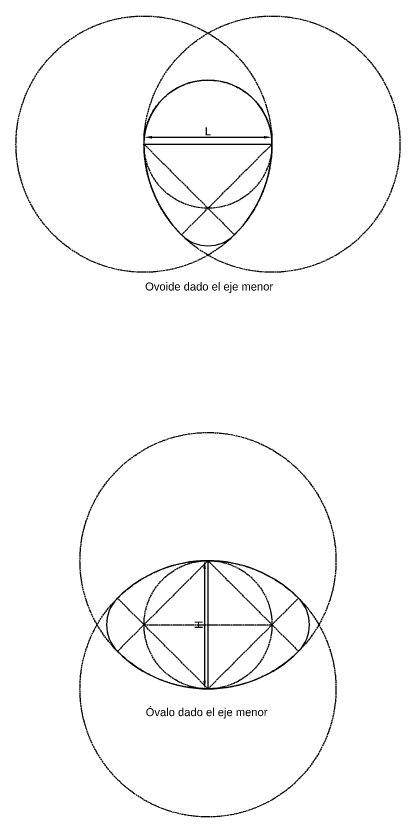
# Model space of a CAD drawing. Header units: millimetres. Extents: x 0 to 1270, y -21 to 350.
# Drawn here: x 209.6 to 329.6, y -10 to 240 of the extents above; entities that cross this region are included whole.
import ezdxf

# ---------------------------------------------------------------- set-up
doc = ezdxf.new("R2010")
doc.units = ezdxf.units.MM
doc.header["$LTSCALE"] = 0.05
doc.header["$PDMODE"] = 34
doc.header["$PDSIZE"] = 1
doc.linetypes.add('ACAD_ISO02W100', pattern=[15, 12, -3])
doc.layers.add('0-Dimension', color=92, linetype='Continuous')
doc.layers.add('0-Sketch', color=32, linetype='ACAD_ISO02W100')
doc.layers.add('0-Object', color=7, linetype='Continuous', lineweight=30)
doc.layers.add('0-Text', color=4, linetype='Continuous', lineweight=20)
doc.styles.get("Standard").update_dxf_attribs({"font": 'arial.ttf'})
doc.dimstyles.new('ISO-25', dxfattribs={"dimtxt": 2.5, "dimasz": 2.5, "dimexe": 1.25, "dimexo": 0.625, "dimtad": 1, "dimtxsty": 'Standard', "dimcen": 2.5, "dimadec": 0, "dimazin": 0, "dimtfac": 1, "dimtmove": 0, "dimatfit": 3, "dimfxl": 1, "dimarcsym": 0})

# ---------------------------------------------------------------- blocks, each defined once
blk = doc.blocks.new('*D45')
at = {"layer": '0-Dimension', "color": 0, "lineweight": -2, "transparency": 16777216}
for p, q in [((268.99, 70), (267.3, 70)), ((268.55, 67.5), (268.55, 32.5)), ((268.99, 30), (267.3, 30))]:
    blk.add_line(p, q, dxfattribs=at)
at = {"layer": '0-Dimension', "color": 0, "transparency": 16777216}
for points in [[(268.13, 67.5), (268.97, 67.5), (268.55, 70)], [(268.13, 32.5), (268.97, 32.5), (268.55, 30)]]:
    blk.add_solid(points, dxfattribs=at)
at = {"layer": 'Defpoints', "color": 0, "transparency": 16777216}
for p in [(269.62, 70), (268.55, 30), (269.62, 30)]:
    blk.add_point(p, dxfattribs=at)
at = {"layer": '0-Dimension', "color": 0, "transparency": 16777216, "insert": (266.68, 50), "char_height": 2.5, "attachment_point": 5, "rotation": 90}
blk.add_mtext('H', dxfattribs=at)
blk = doc.blocks.new('*D46')
at = {"layer": '0-Dimension', "color": 0, "lineweight": -2, "transparency": 16777216}
for p, q in [((249.62, 200.62), (249.62, 203.4)), ((289.62, 200.62), (289.62, 203.4)), ((252.12, 202.15), (287.12, 202.15))]:
    blk.add_line(p, q, dxfattribs=at)
at = {"layer": '0-Dimension', "color": 0, "transparency": 16777216}
for points in [[(252.12, 202.56), (252.12, 201.73), (249.62, 202.15)], [(287.12, 202.56), (287.12, 201.73), (289.62, 202.15)]]:
    blk.add_solid(points, dxfattribs=at)
at = {"layer": 'Defpoints', "color": 0, "transparency": 16777216}
for p in [(289.62, 202.15), (249.62, 200), (289.62, 200)]:
    blk.add_point(p, dxfattribs=at)
at = {"layer": '0-Dimension', "color": 0, "transparency": 16777216, "insert": (269.62, 204.02), "char_height": 2.5, "attachment_point": 5}
blk.add_mtext('L', dxfattribs=at)

msp = doc.modelspace()

# ---------------------------------------------------------------- linework, layer by layer
at = {"layer": '0-Object'}
for p, q in [((249.617, 200), (289.617, 200)), ((269.617, 70), (269.617, 30))]:
    msp.add_line(p, q, dxfattribs=at)
for centre, radius, start, end in [((269.617, 200), 20, 0, 180), ((289.617, 200), 40, 180, 225), ((249.617, 200), 40, 315, 0), ((269.617, 180), 11.716, 225, 315), ((269.617, 30), 40, 45, 135), ((249.617, 50), 11.716, 135, 225), ((289.617, 50), 11.716, 315, 45), ((269.617, 70), 40, 225, 315)]:
    msp.add_arc(centre, radius, start, end, dxfattribs=at)
at = {"layer": '0-Sketch'}
for p, q in [((249.617, 200), (289.617, 200)), ((249.617, 200), (277.902, 171.716)), ((261.333, 171.716), (289.617, 200)), ((269.617, 70), (241.333, 41.716)), ((269.617, 70), (269.617, 30)), ((269.617, 70), (297.902, 41.716)), ((269.617, 30), (241.333, 58.284)), ((269.617, 30), (297.902, 58.284)), ((249.617, 50), (289.617, 50))]:
    msp.add_line(p, q, dxfattribs=at)
for centre, radius in [((249.617, 200), 40), ((289.617, 200), 40), ((269.617, 200), 20), ((269.617, 70), 40), ((269.617, 30), 40), ((269.617, 50), 20)]:
    msp.add_circle(centre, radius, dxfattribs=at)

# ---------------------------------------------------------------- texts
at = {"layer": '0-Text', "char_height": 2.5, "attachment_point": 1}
for s, insert in [('\\pxqc;Ovoide dado el eje menor', (246.026, 156.822)), ('\\pxqc;Óvalo dado el eje menor', (245.23, 23.975))]:
    msp.add_mtext_dynamic_manual_height_columns(s, width=47.8889, gutter_width=12.5, heights=[0], dxfattribs=dict(at, insert=insert))

# ---------------------------------------------------------------- dimensions: what is measured, and where the dimension line sits
at = {"layer": '0-Dimension'}
dim = msp.add_linear_dim(base=(289.617, 202.148), p1=(249.617, 200), p2=(289.617, 200), text='L', dimstyle='ISO-25', dxfattribs=at)
dim.commit()
dim.dimension.update_dxf_attribs({"geometry": '*D46', "text_midpoint": (269.617, 204.023)})
dim = msp.add_linear_dim(base=(268.552, 30), p1=(269.617, 70), p2=(269.617, 30), angle=90, text='H', dimstyle='ISO-25', dxfattribs=at)
dim.commit()
dim.dimension.update_dxf_attribs({"geometry": '*D45', "text_midpoint": (268.552, 50), "dimtype": 160})

doc.saveas('drawing.dxf')
